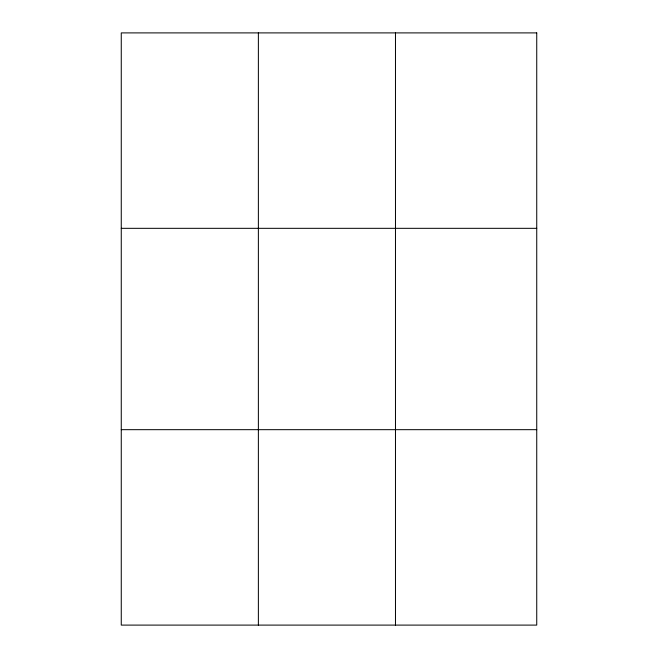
<?xml version="1.0" encoding="UTF-8"?>
<svg xmlns="http://www.w3.org/2000/svg" width="658" height="658" viewBox="0 0 658 658"><rect width="100%" height="100%" fill="white"/><g stroke="black" fill="none" stroke-linecap="round" stroke-linejoin="round"><path stroke-width="0.99" d="M258.372 32.9L258.372 625.1M395.474 32.9L395.474 625.1M121.261 228.326L536.739 228.326M121.261 429.674L536.739 429.674M536.739 32.9L536.739 625.1L121.261 625.1L121.261 32.9L536.739 32.9"/></g></svg>
